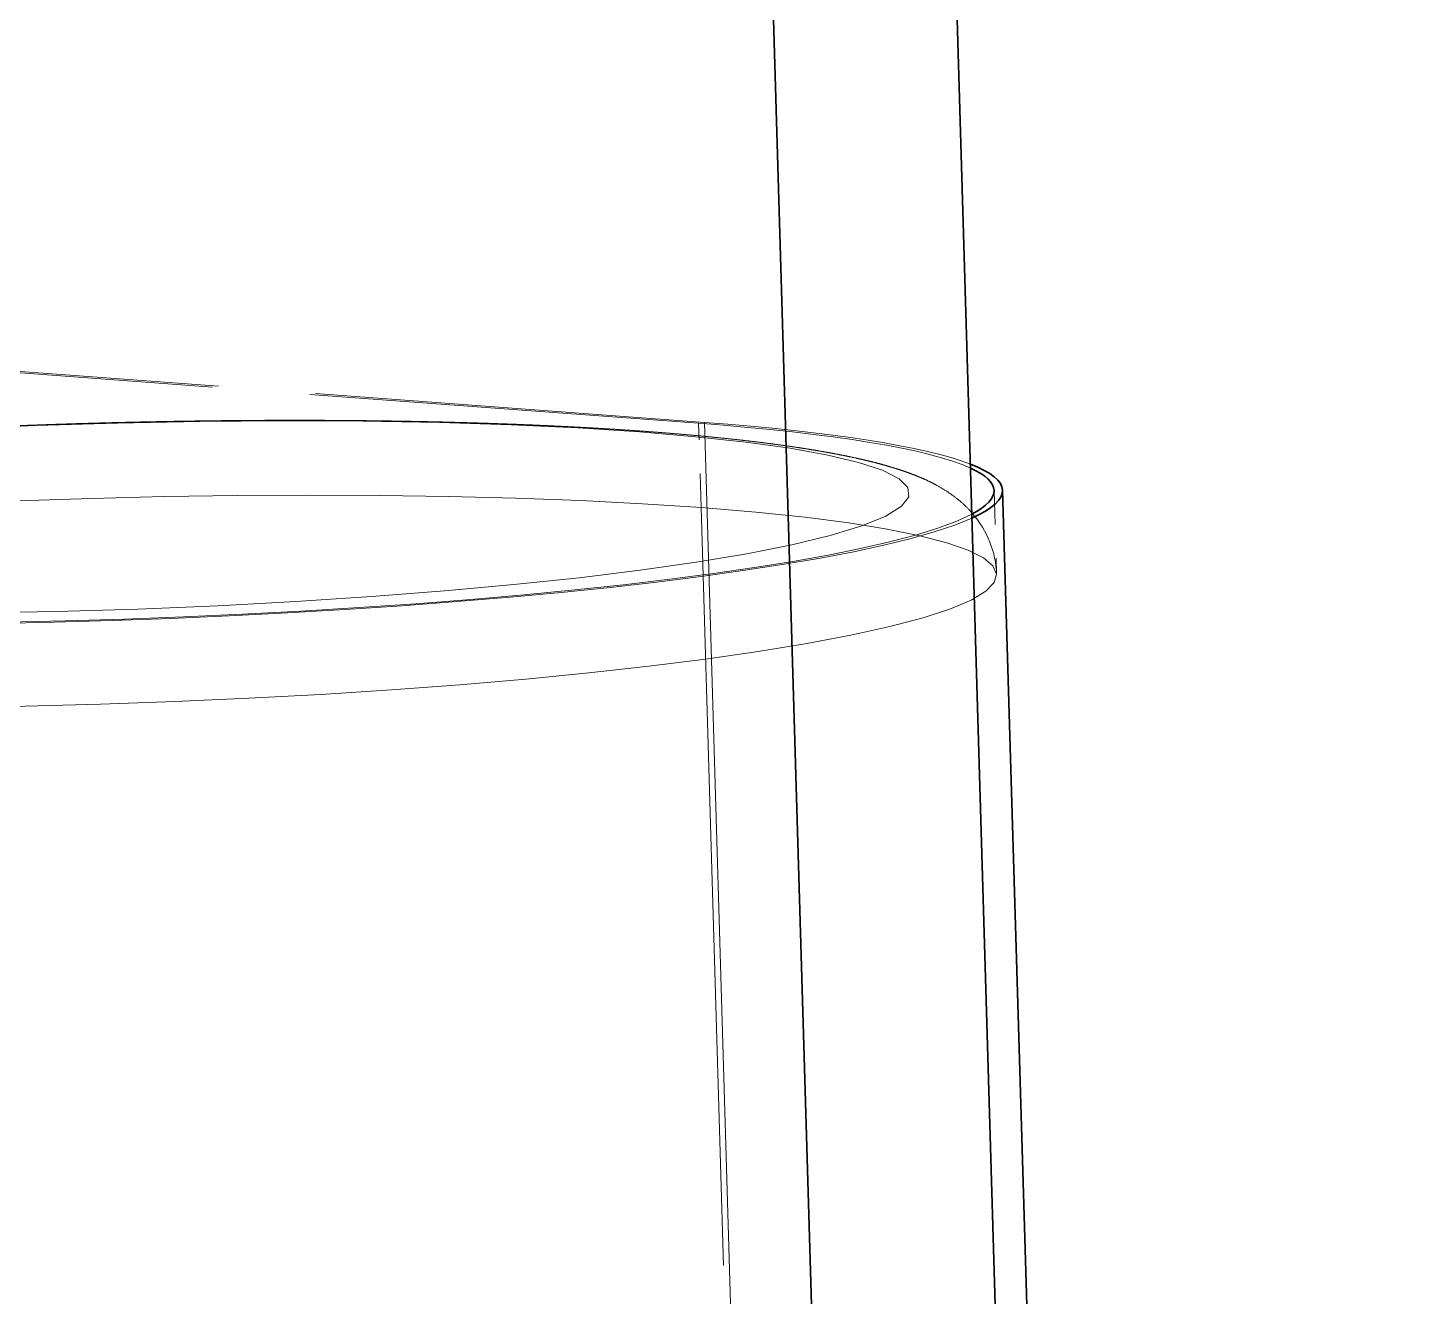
# Model space of a CAD drawing. Extents: x 23 to 417, y 3 to 294.
# Drawn here: x 383.629 to 387.702, y 147.177 to 150.917 of the extents above; entities that cross this region are included whole.
import ezdxf

# ---------------------------------------------------------------- set-up
doc = ezdxf.new("R2010")
doc.units = 0
doc.linetypes.add('DASHED', pattern=[15, 12, -3])
doc.layers.get('0').update_dxf_attribs({"lineweight": 13})

# ---------------------------------------------------------------- blocks, each defined once
blk = doc.blocks.new('BLOCK3535')
at = {"color": 7, "lineweight": 35}
for p, q in [((70.873595123726, -52.83130942514593), (67.97748894524264, 44.9895759430743)), ((69.79528294603904, -52.99696835529077), (66.89917676755567, 44.82391701292946)), ((68.47520195605995, 34.44567831925089), (69.107346959484, 13.09391146227012))]:
    blk.add_line(p, q, dxfattribs=at)
at = {"color": 7, "linetype": 'DASHED', "lineweight": 13, "ltscale": 0.1915370940083704}
for p, q in [((66.6831733717096, 34.83979680395007), (59.04284358145017, 35.4087380187943)), ((66.71687062726268, 34.84497364551714), (59.07654083700325, 35.41391486036137))]:
    blk.add_line(p, q, dxfattribs=at)
at = {"color": 7, "linetype": 'DASHED', "lineweight": 13, "ltscale": 0.01241925727778768}
blk.add_line((66.69787441830086, 34.34324408634585), (66.6831733717096, 34.83979680395007), dxfattribs=at)
at = {"color": 7, "linetype": 'DASHED', "lineweight": 13}
blk.add_line((67.34901563068671, 13.49320678853637), (66.71687062726268, 34.84497364551714), dxfattribs=at)
at = {"color": 7, "linetype": 'DASHED', "lineweight": 13, "ltscale": 0.01241898038359635}
blk.add_line((68.42522385486969, 34.44419865663076), (68.43992457279957, 33.94765700991682), dxfattribs=at)
at = {"color": 7, "linetype": 'DASHED', "lineweight": 13, "ltscale": 0.4470932620003446}
blk.add_line((67.22711209558611, 16.46734625259451), (66.69787441830084, 34.34324408634585), dxfattribs=at)
at = {"color": 7, "lineweight": 35, "ltscale": 0.0001967585979081921}
blk.add_line((68.29880392645424, 34.30701184652176), (68.29364979229271, 34.31295972130241), dxfattribs=at)
at = {"color": 7, "linetype": 'DASHED', "lineweight": 13}
blk.add_arc((67.86202908403054, 33.92766626264071), 0.57835608338984, 1.9812040951273, 40.97481088619992, dxfattribs=at)
for centre, major_axis, start_param, end_param in [((63.07756805419922, 34.28587341308594), (4.847875595092773, 0.1435272544622421), 1.327506176236384, 7.610691381783718), ((63.07756805419922, 34.28587341308594), (-5.347656726837158, -0.1583238840103149), 3.366603343948014, 3.969098829826174), ((63.07756805419922, 34.28587341308594), (-5.397634983062744, -0.1598035395145417), 3.404417623391233, 3.969098829826174), ((63.09226989746094, 33.78932189941406), (5.347656726837158, 0.1583238840103149), 0.8275061762363841, 2.141825683432929), ((63.07756805419922, 34.28587341308594), (-5.347656726837158, -0.1583238840103149), 0.8275061762363788, 2.916463551518069), ((63.09226989746094, 33.78932189941406), (5.347656726837158, 0.1583238840103149), 4.469098829826175, 7.110691483415967), ((63.07756805419922, 34.28587341308594), (-5.397634983062744, -0.1598035395145417), 0.8275061762363787, 2.879018462041211)]:
    blk.add_ellipse(centre, major_axis=major_axis, ratio=0.1134773610726188, start_param=start_param, end_param=end_param, dxfattribs=at)
at = {"color": 7, "lineweight": 35}
for major_axis, start_param, end_param in [((-5.397634983062744, -0.1598035395145417), 3.141592689431407, 3.404417623391233), ((-5.347656726837158, -0.1583238840103149), 3.141592689431407, 3.366603343948014), ((-5.347656726837158, -0.1583238840103149), 2.916463551518069, 3.141592689431407), ((-5.397634983062744, -0.1598035395145417), 2.879018462041211, 3.141592689431407)]:
    blk.add_ellipse((63.07756805419922, 34.28587341308594), major_axis=major_axis, ratio=0.1134773610726188, start_param=start_param, end_param=end_param, dxfattribs=at)
at = {"color": 7, "linetype": 'DASHED', "lineweight": 13}
for points, knots in [([(57.74461223359636, 33.63096507824454), (57.74368920321029, 33.66209885982663), (57.7469863935611, 33.72377162132777), (57.76459739388095, 33.80363207335009), (57.78839677606494, 33.86903944482319), (57.81892092769249, 33.93232995682816), (57.86186741337926, 33.99841600160527), (57.91774348606084, 34.06241327016964), (57.97485591766996, 34.11409753324368), (58.02858408087857, 34.15410011134226), (58.08043572760836, 34.18727065682751), (58.1309216019364, 34.21562665980962), (58.18399684890767, 34.24199666796041), (58.23787243214831, 34.26598726324169), (58.28555530217216, 34.28521914530135), (58.32683861141027, 34.30071854577409), (58.36149822398458, 34.31307423926991), (58.39692615263612, 34.32509516425561), (58.43317601713362, 34.33682727526157), (58.47029261809745, 34.34830769846917), (58.50831341531772, 34.35956652188566), (58.54725730420543, 34.37062475242266), (58.58714854406716, 34.3815024637052), (58.62799413960285, 34.39221279189862), (58.66982309723532, 34.40277283632882), (58.71264946660446, 34.41319407561356), (58.75649681097661, 34.42348871842189), (58.80137295936669, 34.43366403683586), (58.84726118678892, 34.44372107985581), (58.89420978535363, 34.4536746641313), (58.9421687180327, 34.46351747149225), (58.9911966134179, 34.47326458083984), (59.04121170580168, 34.48290264248674), (59.09229287296812, 34.49244919713239), (59.14436852743709, 34.50189294062911), (59.19749311026072, 34.51124552655961), (59.25160395259477, 34.52049755247975), (59.30674440610777, 34.52965782760304), (59.36285351106147, 34.53871752952243), (59.41996431667586, 34.54768318674796), (59.47802626898274, 34.55654796095518), (59.53706943619283, 34.56531735708671), (59.59704730286906, 34.5739852960706), (59.65797828815281, 34.58255517245808), (59.71981999451734, 34.59102170608472), (59.7825856715279, 34.59938730897341), (59.84623314477558, 34.60764692678605), (59.91077037216975, 34.61580211995022), (59.97616043083968, 34.62384871557837), (60.04240991181655, 34.63178794396971), (60.10948355920779, 34.63961596656937), (60.17738163413335, 34.64733316151042), (60.2460709164873, 34.65493608135025), (60.31554895220226, 34.66242474587627), (60.38578226791839, 34.66979582626725), (60.45676540476071, 34.67704901249811), (60.52846772994923, 34.68418142244652), (60.60088307368159, 34.69119265573393), (60.67397730874644, 34.69807961879039), (60.74774080627326, 34.70484161885238), (60.82215275051972, 34.71147693474903), (60.89720558884725, 34.71798498968201), (60.97286276979989, 34.72436270808867), (61.04910316920488, 34.7306084889732), (61.12590550720361, 34.73672076762659), (61.20326289094514, 34.74269907921129), (61.28114246064528, 34.74854095402879), (61.35952236529102, 34.75424487792587), (61.43838061847759, 34.75980937744249), (61.51770531834205, 34.76523367394967), (61.59746537242128, 34.77051569446358), (61.67763836431573, 34.7756540491642), (61.75820176559397, 34.78064738852949), (61.83914084644812, 34.78549484580839), (61.9204267535742, 34.79019473103142), (62.00203656628302, 34.79474578228917), (62.08394727525324, 34.79914678129865), (62.16614100855021, 34.80339679981751), (62.24859020179989, 34.80749443920693), (62.33127159924648, 34.81143858770045), (62.41416188159707, 34.81522817687575), (62.49724125537318, 34.81886232318445), (62.58048374365318, 34.82233990619501), (62.66386581730313, 34.82565996608338), (62.74736390875407, 34.82882158902574), (62.83095616847363, 34.8318239586208), (62.91461793327774, 34.83466619546851), (62.99832557336066, 34.83734750414316), (63.08205544629246, 34.83986713473706), (63.16578419711712, 34.84222438619923), (63.24948859919901, 34.84441860184877), (63.33314498442524, 34.84644915140576), (63.41672969780891, 34.84831545227883), (63.50021792320998, 34.85001694282448), (63.58358816916311, 34.85155317260213), (63.6668169030508, 34.85292368094918), (63.74988063097703, 34.85412805398704), (63.83275305514886, 34.85516589306204), (63.91541436478386, 34.85603692800737), (63.99784122526536, 34.85674086713589), (64.08001036459773, 34.85727746855781), (64.16189209468851, 34.85764651168981), (64.21638155607693, 34.85778103753356), (64.24357363739158, 34.85782017199293)], [0, 0, 0, 0, 0.093230619739216, 0.1845979444680388, 0.2441685294065258, 0.3017035888022365, 0.3950872081945095, 0.4796095558907849, 0.5558913168620339, 0.6257364135619025, 0.6803170034893804, 0.7404564692436295, 0.7993553958569772, 0.8580514498864226, 0.9173398953439172, 0.9535722552575749, 0.9903369232743124, 1.027723170990654, 1.065803621867881, 1.104636758950689, 1.144274748714284, 1.184759247463862, 1.226084782199836, 1.268315862643238, 1.311436738000646, 1.355507145656753, 1.400542549622188, 1.446554272601647, 1.493551713109471, 1.541473508304388, 1.590529608414303, 1.640426392667121, 1.691434820900527, 1.743334575468886, 1.79632237828285, 1.850209160985159, 1.905158584166454, 1.961010079340803, 2.017897031511561, 2.075665464875549, 2.134440354360893, 2.194100872995231, 2.254737548734118, 2.316242815618343, 2.37869256246105, 2.441992873771643, 2.50620458583773, 2.571235690543851, 2.637143865527029, 2.703854105761458, 2.771405855920555, 2.839730246804269, 2.908859494526784, 2.978731870908278, 3.049371321779522, 3.120716399758766, 3.192789848269414, 3.265539641863574, 3.338978048229543, 3.413043501720168, 3.487757779670501, 3.563099404878367, 3.639046710470771, 3.715534119637174, 3.792586612362094, 3.87018203232223, 3.948298060120446, 4.026881516135704, 4.1059433674786, 4.18546087393681, 4.265411159108655, 4.345747467266386, 4.426473146322649, 4.507564973902498, 4.588999618567937, 4.670737970968304, 4.752774637472898, 4.835086015360953, 4.917648420297338, 5.000427336827963, 5.083412105560131, 5.166578849177324, 5.249903636378871, 5.333357237549031, 5.416923126879107, 5.500577258420653, 5.584295560080331, 5.668053060722139, 5.751828819161289, 5.835598728436401, 5.919338683313222, 6.003028131484019, 6.086641645274428, 6.170155164375462, 6.253544658119897, 6.336794681283639, 6.419875055130111, 6.502761873149433, 6.585431286248836, 6.667872587611305, 6.75005130604874, 6.831943795819848, 6.913520095456529, 6.913520095456529, 6.913520095456529, 6.913520095456529]), ([(68.29364979229273, 34.3129597213024), (68.27870652337019, 34.32997800488114), (68.24619495441827, 34.36310301538077), (68.19425209321481, 34.40670761501089), (68.13983219103675, 34.4442248689621), (68.09129004171706, 34.47247431031143), (68.04898429287633, 34.49429133657843), (68.01396440589079, 34.51064715277695), (67.98026048026, 34.52516025312905), (67.94705270940455, 34.53839829100129), (67.91358965014456, 34.55081269482264), (67.8796781565064, 34.5625573333743), (67.84521813915217, 34.57373357393341), (67.81012230553972, 34.58442108297459), (67.77430679332595, 34.59468641568229), (67.73777317681504, 34.60456221033498), (67.70047685260778, 34.61409083738836), (67.66238387221358, 34.62330507099719), (67.62339276292552, 34.63224831351233), (67.58346606062794, 34.64094355929085), (67.54257725672866, 34.64940856687676), (67.50070515835168, 34.65765772876291), (67.45782972158068, 34.66570341126297), (67.41395569188145, 34.67355189919229), (67.36907450014334, 34.68121135623726), (67.32320058742616, 34.68868505547912), (67.27627955056175, 34.69598680861317), (67.22833035409896, 34.70311716973077), (67.17931340864067, 34.71008542012887), (67.1292803663458, 34.71688675398977), (67.07819236230935, 34.72352934207643), (67.02609772087249, 34.73000885969481), (66.97296789467777, 34.7363312210327), (66.9188427910693, 34.74249332707782), (66.86369206032364, 34.74850040135477), (66.807552939212, 34.75434960740321), (66.7504080107976, 34.76004410928302), (66.69229317435423, 34.76558132373018), (66.63319491178746, 34.77096360559825), (66.57315148482161, 34.77618828667546), (66.51215456460672, 34.78125699913328), (66.4502377585195, 34.78616766213949), (66.3873922480658, 34.79092168425564), (66.3236504343711, 34.79551716571088), (66.25901055370895, 34.79995480096751), (66.19350403928046, 34.80423289770878), (66.12713141169414, 34.80835188725332), (66.05992542794095, 34.81231013031795), (65.9918897292317, 34.81610782143403), (65.92305432941252, 34.81974363568635), (65.8534228228228, 34.82321771223536), (65.78302471053482, 34.82652885862578), (65.71186783545011, 34.82967697799703), (65.639981044314, 34.83266103546919), (65.56737365184122, 34.83548087284296), (65.49407939089195, 34.83813539873425), (65.42010960610051, 34.84062444236344), (65.3454843383719, 34.84294753105689), (65.27021071708876, 34.84510455676786), (65.19432352723332, 34.84709461784008), (65.11784498896668, 34.84891730760483), (65.04079659030688, 34.85057229403351), (64.96318640029179, 34.85205949528447), (64.88504749019641, 34.85337835196015), (64.80640235570297, 34.85452861963564), (64.72727319338338, 34.85551010994379), (64.64767139285019, 34.85632274992618), (64.56762769759554, 34.85696628064741), (64.4871649556744, 34.85744061281788), (64.40630597859055, 34.85774570697107), (64.32506387739664, 34.85788156218044), (64.27077742191636, 34.8578593234303), (64.24357363739158, 34.85782017199293)], [0, 0, 0, 0, 0.0678898105141188, 0.1390430932314087, 0.2031063112638621, 0.2659528272092637, 0.3074019252013502, 0.3458727122652828, 0.3818812296151999, 0.4174758177729912, 0.4531081123556153, 0.4889469896804496, 0.5251311013001342, 0.5617829337826681, 0.5990027436367823, 0.6368992501563511, 0.6753136600194821, 0.7144822240368656, 0.7544709170757278, 0.7953218560998552, 0.8370675905120456, 0.8797363905353406, 0.9233508299191994, 0.9679373301802272, 1.013446375461227, 1.05993971984262, 1.107372265020674, 1.15590257740305, 1.205368058801406, 1.255900613141793, 1.307381287313656, 1.359921340844052, 1.413388005090881, 1.467894605890917, 1.52334491694129, 1.579818118488335, 1.637223062408951, 1.695628229061602, 1.754951696020029, 1.81525110858508, 1.876438690626803, 1.938572721208497, 2.001584387250336, 2.065513482913526, 2.130294099952032, 2.195960099486477, 2.262451317293337, 2.329794703442574, 2.397927116714541, 2.466875829236791, 2.53658846121061, 2.607081179543234, 2.678303364679795, 2.75026763235507, 2.822927015783631, 2.896289496777539, 2.970294331841876, 3.044961728371767, 3.120273518309944, 3.196207667484968, 3.272701344890543, 3.349774068440256, 3.427405970687959, 3.505574453398578, 3.584223985629674, 3.663366411951804, 3.74298000784644, 3.823041641580606, 3.903505072321839, 3.984372244250551, 4.06562012176461, 4.147231530092609, 4.147231530092609, 4.147231530092609, 4.147231530092609])]:
    blk.add_open_spline(points, degree=3, knots=knots, dxfattribs=at)

msp = doc.modelspace()

# ---------------------------------------------------------------- block references
at = {"lineweight": 0, "xscale": 0.5, "yscale": 0.5, "zscale": 0.5}
msp.add_blockref('BLOCK3535', (352.2651613420396, 132.3302548485801), dxfattribs=at)

doc.saveas('drawing.dxf')
